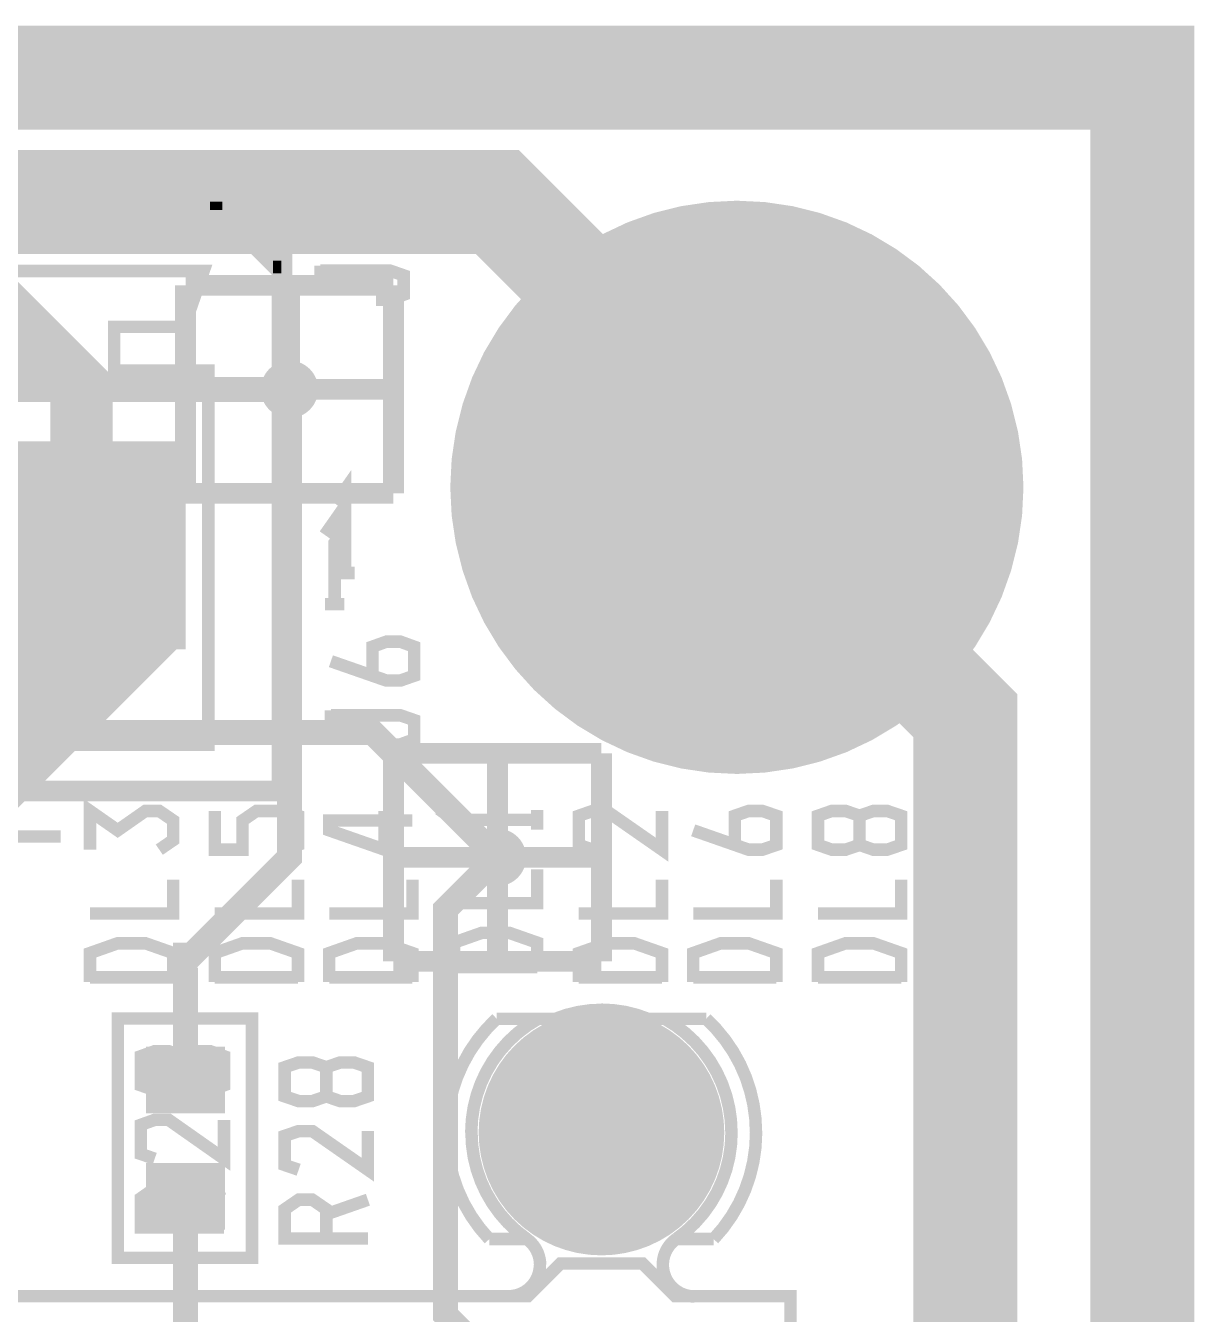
# Model space of a CAD drawing. Extents: x -1 to 101, y -64 to 41.
# Drawn here: x 86.31 to 100.58, y 24.9 to 40.63 of the extents above; entities that cross this region are included whole.
import ezdxf

# ---------------------------------------------------------------- set-up
doc = ezdxf.new("R2010")
doc.units = 0
doc.header["$MEASUREMENT"] = 0
doc.layers.get('0').update_dxf_attribs({"linetype": 'CONTINUOUS'})
for name, color, linetype in [('22-313-0_AST', 7, 'CONTINUOUS'), ('22-313-0_BOT', 7, 'CONTINUOUS'), ('22-313-0_DRD', 2, 'CONTINUOUS'), ('22-313-0_SMB', 4, 'CONTINUOUS'), ('22-313-0_SMT', 3, 'CONTINUOUS'), ('22-313-0_SPT', 5, 'CONTINUOUS'), ('22-313-0_SST', 10, 'CONTINUOUS'), ('22-313-0_TOP', 14, 'CONTINUOUS'), ('THRUHOLE_NPT', 12, 'CONTINUOUS'), ('THRUHOLE_TAP', 11, 'CONTINUOUS')]:
    doc.layers.add(name, color=color, linetype=linetype)

# ---------------------------------------------------------------- blocks, each defined once
blk = doc.blocks.new('ROUND_9')
at = {"const_width": 3.50012}
blk.add_lwpolyline([(-1.75006, 0, 1), (1.75006, 0, 1)], format="xyb", close=True, dxfattribs=at)
blk = doc.blocks.new('SQUARE_26')
blk.add_solid([(1.27, 1.27), (1.27, -1.27), (-1.27, 1.27), (-1.27, -1.27)])
blk = doc.blocks.new('ROUND_29')
at = {"const_width": 1.49987}
blk.add_lwpolyline([(-0.749934, 0, 1), (0.749934, 0, 1)], format="xyb", close=True, dxfattribs=at)
blk = doc.blocks.new('ROUND_47')
at = {"const_width": 0.35052}
blk.add_lwpolyline([(-0.17526, 0, 1), (0.17526, 0, 1)], format="xyb", close=True, dxfattribs=at)
blk = doc.blocks.new('ROUND_55')
at = {"const_width": 0.35052}
blk.add_lwpolyline([(-0.17526, 0, 1), (0.17526, 0, 1)], format="xyb", close=True, dxfattribs=at)
blk = doc.blocks.new('RECTANGLE_2')
blk.add_solid([(0.4826, 0.4064), (0.4826, -0.4064), (-0.4826, 0.4064), (-0.4826, -0.4064)])
blk = doc.blocks.new('ROUND_60')
at = {"const_width": 0.10033}
blk.add_lwpolyline([(-0.050164, 0, 1), (0.050164, 0, 1)], format="xyb", close=True, dxfattribs=at)
blk = doc.blocks.new('ROUND_11')
at = {"const_width": 0.59944}
blk.add_lwpolyline([(-0.29972, 0, 1), (0.29972, 0, 1)], format="xyb", close=True, dxfattribs=at)

msp = doc.modelspace()

# ---------------------------------------------------------------- linework, layer by layer
at = {"layer": '22-313-0_AST'}
for points, const_width in [([(0, 39.99992), (0, 0), (99.949, 0), (99.949, 39.99992), (0, 39.99992)], 1.27), ([(80.70088, 31.2928), (80.70088, 38.53688), (89.44356, 38.53688), (89.44356, 31.29026), (80.79994, 31.2928), (80.70088, 31.2928)], 0.254), ([(88.53678, 38.48608), (89.43594, 37.58692)], 0.1524), ([(89.43594, 38.48608), (88.53678, 38.48608)], 0.1524), ([(88.63838, 38.48608), (88.63838, 38.38448)], 0.1524), ([(88.77554, 38.48608), (88.77554, 38.24732)], 0.1524), ([(88.9127, 38.48608), (88.9127, 38.11016)], 0.1524), ([(89.04986, 38.48608), (89.04986, 37.973)], 0.1524), ([(89.18702, 38.48608), (89.18702, 37.83584)], 0.1524), ([(89.32418, 38.48608), (89.32418, 37.69868)], 0.1524), ([(89.43594, 38.48608), (89.43594, 37.58692)], 0.1524), ([(89.43594, 38.37432), (88.64854, 38.37432)], 0.1524), ([(89.43594, 38.23716), (88.7857, 38.23716)], 0.1524), ([(89.43594, 38.1), (88.92286, 38.1)], 0.1524), ([(89.43594, 37.96284), (89.06002, 37.96284)], 0.1524), ([(89.43594, 37.82568), (89.19718, 37.82568)], 0.1524), ([(89.43594, 37.68852), (89.33434, 37.68852)], 0.1524), ([(85.74024, 36.95954), (85.50402, 37.64026), (88.48598, 37.64026), (88.24976, 36.95954), (87.39378, 36.95954), (87.39378, 36.4236), (88.5444, 36.4236), (88.5444, 31.85668), (85.4456, 31.85668), (85.4456, 36.4236), (86.59368, 36.4236), (86.59368, 36.95954), (85.74024, 36.95954)], 0.1524), ([(90.21318, 33.95218), (90.21318, 34.96818), (90.0938, 34.798)], 0.1524), ([(87.09406, 34.38906), (87.39378, 34.68878), (86.59368, 34.68878), (86.89594, 34.38906), (87.09406, 34.38906), (87.09406, 34.19094), (86.89594, 34.19094), (86.89594, 34.38906)], 0.1524), ([(86.59368, 34.68878), (86.59368, 33.88868)], 0.1524), ([(87.39378, 33.88868), (87.39378, 34.68878)], 0.1524), ([(87.09406, 34.19094), (87.39378, 33.88868), (86.59368, 33.88868), (86.89594, 34.19094)], 0.1524), ([(90.33002, 33.95218), (90.0938, 33.95218)], 0.1524), ([(90.54846, 32.69742), (90.54846, 33.05302), (90.71864, 33.11398), (90.88882, 33.11398), (91.05646, 33.05302), (91.05646, 32.69742), (90.88882, 32.639), (90.71864, 32.639), (90.04046, 32.87522)], 0.1524), ([(90.04046, 32.27578), (90.04046, 32.03702)], 0.1524), ([(90.71864, 31.85922), (90.88882, 31.85922), (91.05646, 31.92018), (91.05646, 32.1564), (90.88882, 32.21482), (90.04046, 32.21482)], 0.1524), ([(87.4395, 28.5115), (87.4395, 25.5905), (89.0778, 25.5905), (89.0778, 28.5115), (87.4395, 28.5115)], 0.1524), ([(92.57284, 28.50896), (92.06484, 28.50896)], 0.1524), ([(92.57284, 28.50896), (94.11716, 28.50896)], 0.1524), ([(94.62516, 28.50896), (94.11716, 28.50896)], 0.1524), ([(88.2269, 28.05176), (88.05926, 28.11272), (87.88908, 28.11272), (87.7189, 28.05176), (87.7189, 27.69616), (87.88908, 27.63774), (88.05926, 27.63774), (88.2269, 27.69616), (88.2269, 28.05176), (88.39708, 28.11272), (88.56726, 28.11272), (88.7349, 28.05176), (88.7349, 27.69616), (88.56726, 27.63774), (88.39708, 27.63774), (88.2269, 27.69616)], 0.1524), ([(88.7349, 27.27452), (88.7349, 26.79954), (88.05926, 27.27452), (87.88908, 27.27452), (87.7189, 27.21356), (87.7189, 26.85796), (87.88908, 26.79954)], 0.1524), ([(88.2269, 25.96134), (88.2269, 26.31694), (88.05926, 26.43632), (87.88908, 26.43632), (87.7189, 26.31694), (87.7189, 25.96134), (88.7349, 25.96134)], 0.1524), ([(88.2269, 26.25852), (88.7349, 26.43632)], 0.1524), ([(91.97594, 25.8191), (92.4306, 25.8191)], 0.1524), ([(94.25686, 25.8191), (94.71406, 25.8191)], 0.1524), ([(92.20962, 25.1206), (92.44584, 25.1206), (92.84462, 25.51938), (93.84538, 25.51938), (94.24416, 25.1206), (94.48038, 25.1206), (95.65386, 25.1206), (95.65386, 22.01926)], 0.1524), ([(92.20962, 25.1206), (86.0552, 25.1206), (86.0552, 15.5194), (87.85606, 15.5194)], 0.1524)]:
    msp.add_lwpolyline(points, dxfattribs=dict(at, const_width=const_width))
at = {"layer": '22-313-0_AST', "const_width": 0.1524}
for points in [[(93.345, 28.61818, 0.0970804), (92.77926, 28.50729)], [(93.91142, 28.50896, 0.0970803), (93.345, 28.61998)], [(92.06484, 28.50896, 0.2095615), (91.45577, 27.11958)], [(92.57284, 28.50896, 0.2723337), (91.75496, 27.11958)], [(94.9325, 27.11958, 0.2723337), (94.11716, 28.50896)], [(95.23222, 27.11958, 0.2095615), (94.6238, 28.50748)], [(91.45524, 27.11958, 0.1922457), (91.97486, 25.81807)], [(91.7575, 27.11958, 0.2441804), (92.43191, 25.82096)], [(94.25686, 25.8191, 0.2445271), (94.93331, 27.11958)], [(94.71406, 25.8191, 0.1922457), (95.23327, 27.11958)], [(92.5957, 25.50414, 0.2444492), (92.43136, 25.82019)], [(94.25686, 25.8191, 0.2430229), (94.09417, 25.50414)], [(92.20962, 25.1206, 0.4142136), (92.59316, 25.50414)], [(94.0943, 25.50414, 0.4142136), (94.48038, 25.11806)]]:
    msp.add_lwpolyline(points, format="xyb", dxfattribs=at)
at = {"layer": '22-313-0_BOT'}
for points, const_width in [([(37.48532, 36.17468), (37.48532, 37.10432), (38.862, 38.481), (92.075, 38.481), (94.99854, 35.55492), (94.99854, 34.99866)], 1.27), ([(78.74, 36.195), (89.535, 36.195)], 0.3048), ([(94.99854, 4.99872), (94.99854, 5.08254), (97.79, 7.874), (97.79, 32.20974), (94.99854, 34.99866)], 1.27), ([(81.534, 32.004), (90.551, 32.004), (92.075, 30.48), (90.551, 32.004), (81.534, 32.004)], 0.3048)]:
    msp.add_lwpolyline(points, dxfattribs=dict(at, const_width=const_width))
at = {"layer": '22-313-0_DRD'}
for points, const_width in [([(0, 39.99992), (0, 0), (99.949, 0), (99.949, 39.99992), (0, 39.99992)], 1.27), ([(88.265, 37.465), (88.265, 34.925)], 0.254), ([(90.805, 37.465), (88.265, 37.465)], 0.254), ([(89.535, 37.465), (89.535, 34.925)], 0.254), ([(90.805, 34.925), (90.805, 37.465)], 0.254), ([(90.805, 36.195), (88.265, 36.195)], 0.254), ([(94.36354, 35.63366), (94.36354, 34.36366)], 0.254), ([(95.63354, 35.63366), (94.36354, 35.63366)], 0.254), ([(95.63354, 35.63366), (94.36354, 34.36366)], 0.254), ([(95.63354, 34.36366), (94.36354, 35.63366)], 0.254), ([(95.63354, 34.36366), (95.63354, 35.63366)], 0.254), ([(86.36, 34.925), (86.36, 34.29)], 0.254), ([(86.995, 34.925), (86.36, 34.925)], 0.254), ([(86.995, 33.655), (86.995, 34.925)], 0.254), ([(88.265, 34.925), (90.805, 34.925)], 0.254), ([(94.36354, 34.36366), (95.63354, 34.36366)], 0.254), ([(86.36, 34.29), (87.63, 34.29)], 0.254), ([(87.63, 34.29), (87.63, 33.655)], 0.254), ([(87.63, 33.655), (86.995, 33.655)], 0.254), ([(90.805, 31.75), (90.805, 29.21)], 0.254), ([(93.345, 31.75), (90.805, 31.75)], 0.254), ([(90.805, 31.75), (90.805, 29.21)], 0.254), ([(93.345, 31.75), (90.805, 31.75)], 0.254), ([(92.075, 31.75), (92.075, 29.21)], 0.254), ([(92.075, 31.75), (92.075, 29.21)], 0.254), ([(93.345, 29.21), (93.345, 31.75)], 0.254), ([(93.345, 29.21), (93.345, 31.75)], 0.254), ([(93.345, 30.48), (90.805, 30.48)], 0.254), ([(93.345, 30.48), (90.805, 30.48)], 0.254), ([(90.805, 29.21), (93.345, 29.21)], 0.254), ([(90.805, 29.21), (93.345, 29.21)], 0.254), ([(93.345, 27.75458), (93.345, 26.48458)], 0.254), ([(93.98, 27.11958), (92.71, 27.11958)], 0.254)]:
    msp.add_lwpolyline(points, dxfattribs=dict(at, const_width=const_width))
at = {"layer": '22-313-0_SST'}
for points, const_width in [([(80.90154, 38.58514), (80.70088, 38.58514), (80.70088, 31.29026), (89.44356, 31.29026), (89.44356, 38.53942), (89.39276, 38.58514), (80.90154, 38.58514)], 0.254), ([(88.53678, 38.48608), (89.43594, 37.58692)], 0.1524), ([(89.43594, 38.48608), (88.53678, 38.48608)], 0.1524), ([(88.63838, 38.48608), (88.63838, 38.38448)], 0.1524), ([(88.77554, 38.48608), (88.77554, 38.24732)], 0.1524), ([(88.9127, 38.48608), (88.9127, 38.11016)], 0.1524), ([(89.04986, 38.48608), (89.04986, 37.973)], 0.1524), ([(89.18702, 38.48608), (89.18702, 37.83584)], 0.1524), ([(89.32418, 38.48608), (89.32418, 37.69868)], 0.1524), ([(89.43594, 38.48608), (89.43594, 37.58692)], 0.1524), ([(90.42146, 38.12794), (90.42146, 38.48354), (90.59164, 38.5445), (90.76182, 38.5445), (90.92946, 38.48354), (90.92946, 38.12794), (90.76182, 38.06952), (90.59164, 38.06952), (89.91346, 38.30574)], 0.1524), ([(89.43594, 38.37432), (88.64854, 38.37432)], 0.1524), ([(89.43594, 38.23716), (88.7857, 38.23716)], 0.1524), ([(89.43594, 38.1), (88.92286, 38.1)], 0.1524), ([(89.43594, 37.96284), (89.06002, 37.96284)], 0.1524), ([(89.43594, 37.82568), (89.19718, 37.82568)], 0.1524), ([(89.43594, 37.68852), (89.33434, 37.68852)], 0.1524), ([(89.91346, 37.7063), (89.91346, 37.46754)], 0.1524), ([(85.74024, 36.95954), (85.50402, 37.64026), (88.48598, 37.64026), (88.24976, 36.95954), (87.39378, 36.95954), (87.39378, 36.4236), (88.5444, 36.4236), (88.5444, 31.85668), (85.4456, 31.85668), (85.4456, 36.4236), (86.59368, 36.4236), (86.59368, 36.95954), (85.74024, 36.95954)], 0.1524), ([(90.59164, 37.28974), (90.76182, 37.28974), (90.92946, 37.3507), (90.92946, 37.58692), (90.76182, 37.64534), (89.91346, 37.64534)], 0.1524), ([(90.08618, 33.57118), (90.08618, 34.58718), (89.9668, 34.417)], 0.1524), ([(87.09406, 34.38906), (87.39378, 34.68878), (86.59368, 34.68878), (86.89594, 34.38906), (87.09406, 34.38906), (87.09406, 34.19094), (86.89594, 34.19094), (86.89594, 34.38906)], 0.1524), ([(86.59368, 34.68878), (86.59368, 33.88868)], 0.1524), ([(87.39378, 33.88868), (87.39378, 34.68878)], 0.1524), ([(87.09406, 34.19094), (87.39378, 33.88868), (86.59368, 33.88868), (86.89594, 34.19094)], 0.1524), ([(90.20302, 33.57118), (89.9668, 33.57118)], 0.1524), ([(66.167, 31.115), (66.294, 30.988), (76.2, 30.988), (76.454, 30.734), (86.741, 30.734)], 0.1524), ([(87.94496, 30.57398), (88.11514, 30.69082), (88.11514, 30.92958), (87.94496, 31.04642), (87.77478, 31.04642), (87.43696, 30.8102), (87.09914, 31.04642), (87.09914, 30.57398)], 0.1524), ([(89.46896, 30.57398), (89.63914, 30.6324), (89.63914, 30.988), (89.46896, 31.04642), (89.13114, 31.04642), (88.96096, 30.92958), (88.96096, 30.57398), (88.62314, 30.57398), (88.62314, 31.04642)], 0.1524), ([(90.69578, 31.04642), (90.69578, 30.57398), (90.02014, 30.8102), (90.02014, 30.92958), (91.03614, 30.92958)], 0.1524), ([(92.56014, 30.9372), (91.54414, 30.9372), (91.71178, 30.81782)], 0.1524), ([(92.56014, 31.05658), (92.56014, 30.81782)], 0.1524), ([(94.08414, 31.04642), (94.08414, 30.57398), (93.40596, 31.04642), (93.23578, 31.04642), (93.06814, 30.988), (93.06814, 30.6324), (93.23578, 30.57398)], 0.1524), ([(94.97314, 30.6324), (94.97314, 30.988), (95.14078, 31.04642), (95.31096, 31.04642), (95.48114, 30.988), (95.48114, 30.6324), (95.31096, 30.57398), (95.14078, 30.57398), (94.46514, 30.8102)], 0.1524), ([(96.49714, 30.988), (96.32696, 31.04642), (96.15678, 31.04642), (95.98914, 30.988), (95.98914, 30.6324), (96.15678, 30.57398), (96.32696, 30.57398), (96.49714, 30.6324), (96.49714, 30.988), (96.66478, 31.04642), (96.83496, 31.04642), (97.00514, 30.988), (97.00514, 30.6324), (96.83496, 30.57398), (96.66478, 30.57398), (96.49714, 30.6324)], 0.1524), ([(92.56014, 30.33522), (92.56014, 29.9212), (91.54414, 29.9212)], 0.1524), ([(88.11514, 30.20822), (88.11514, 29.7942), (87.09914, 29.7942)], 0.1524), ([(89.63914, 30.20822), (89.63914, 29.7942), (88.62314, 29.7942)], 0.1524), ([(91.03614, 30.20822), (91.03614, 29.7942), (90.02014, 29.7942)], 0.1524), ([(94.08414, 30.20822), (94.08414, 29.7942), (93.06814, 29.7942)], 0.1524), ([(95.48114, 30.20822), (95.48114, 29.7942), (94.46514, 29.7942)], 0.1524), ([(97.00514, 30.20822), (97.00514, 29.7942), (95.98914, 29.7942)], 0.1524), ([(92.56014, 29.083), (92.56014, 29.4386), (92.21978, 29.55798), (91.88196, 29.55798), (91.54414, 29.4386), (91.54414, 29.083)], 0.1524), ([(88.11514, 28.956), (88.11514, 29.3116), (87.77478, 29.43098), (87.43696, 29.43098), (87.09914, 29.3116), (87.09914, 28.956)], 0.1524), ([(89.63914, 28.956), (89.63914, 29.3116), (89.29878, 29.43098), (88.96096, 29.43098), (88.62314, 29.3116), (88.62314, 28.956)], 0.1524), ([(91.03614, 28.956), (91.03614, 29.3116), (90.69578, 29.43098), (90.35796, 29.43098), (90.02014, 29.3116), (90.02014, 28.956)], 0.1524), ([(94.08414, 28.956), (94.08414, 29.3116), (93.74378, 29.43098), (93.40596, 29.43098), (93.06814, 29.3116), (93.06814, 28.956)], 0.1524), ([(95.48114, 28.956), (95.48114, 29.3116), (95.14078, 29.43098), (94.80296, 29.43098), (94.46514, 29.3116), (94.46514, 28.956)], 0.1524), ([(97.00514, 28.956), (97.00514, 29.3116), (96.66478, 29.43098), (96.32696, 29.43098), (95.98914, 29.3116), (95.98914, 28.956)], 0.1524), ([(92.56014, 29.14142), (91.54414, 29.14142)], 0.1524), ([(88.11514, 29.01442), (87.09914, 29.01442)], 0.1524), ([(89.63914, 29.01442), (88.62314, 29.01442)], 0.1524), ([(91.03614, 29.01442), (90.02014, 29.01442)], 0.1524), ([(94.08414, 29.01442), (93.06814, 29.01442)], 0.1524), ([(95.48114, 29.01442), (94.46514, 29.01442)], 0.1524), ([(97.00514, 29.01442), (95.98914, 29.01442)], 0.1524), ([(87.4395, 28.5115), (87.4395, 25.5905), (89.0778, 25.5905), (89.0778, 28.5115), (87.4395, 28.5115)], 0.1524), ([(92.57284, 28.50896), (92.06484, 28.50896)], 0.1524), ([(92.57284, 28.50896), (94.11716, 28.50896)], 0.1524), ([(94.62516, 28.50896), (94.11716, 28.50896)], 0.1524), ([(89.98458, 27.91714), (89.8144, 27.97556), (89.64676, 27.97556), (89.47658, 27.91714), (89.47658, 27.56154), (89.64676, 27.50312), (89.8144, 27.50312), (89.98458, 27.56154), (89.98458, 27.91714), (90.15476, 27.97556), (90.3224, 27.97556), (90.49258, 27.91714), (90.49258, 27.56154), (90.3224, 27.50312), (90.15476, 27.50312), (89.98458, 27.56154)], 0.1524), ([(90.49258, 27.13736), (90.49258, 26.66492), (89.8144, 27.13736), (89.64676, 27.13736), (89.47658, 27.07894), (89.47658, 26.72334), (89.64676, 26.66492)], 0.1524), ([(89.98458, 25.82672), (89.98458, 26.18232), (89.8144, 26.29916), (89.64676, 26.29916), (89.47658, 26.18232), (89.47658, 25.82672), (90.49258, 25.82672)], 0.1524), ([(89.98458, 26.12136), (90.49258, 26.29916)], 0.1524), ([(91.97594, 25.8191), (92.4306, 25.8191)], 0.1524), ([(94.25686, 25.8191), (94.71406, 25.8191)], 0.1524), ([(92.20962, 25.1206), (92.44584, 25.1206), (92.84462, 25.51938), (93.84538, 25.51938), (94.24416, 25.1206), (94.48038, 25.1206), (95.65386, 25.1206), (95.65386, 22.01926)], 0.1524), ([(92.20962, 25.1206), (86.0552, 25.1206), (86.0552, 15.5194), (87.85606, 15.5194)], 0.1524)]:
    msp.add_lwpolyline(points, dxfattribs=dict(at, const_width=const_width))
at = {"layer": '22-313-0_SST', "const_width": 0.1524}
for points in [[(93.345, 28.61818, 0.0970804), (92.77926, 28.50729)], [(93.91142, 28.50896, 0.0970803), (93.345, 28.61998)], [(92.06484, 28.50896, 0.2095615), (91.45577, 27.11958)], [(92.57284, 28.50896, 0.2723337), (91.75496, 27.11958)], [(94.9325, 27.11958, 0.2723337), (94.11716, 28.50896)], [(95.23222, 27.11958, 0.2095615), (94.6238, 28.50748)], [(91.45524, 27.11958, 0.1922457), (91.97486, 25.81807)], [(91.7575, 27.11958, 0.2441804), (92.43191, 25.82096)], [(94.25686, 25.8191, 0.2445271), (94.93331, 27.11958)], [(94.71406, 25.8191, 0.1922457), (95.23327, 27.11958)], [(92.5957, 25.50414, 0.2444492), (92.43136, 25.82019)], [(94.25686, 25.8191, 0.2430229), (94.09417, 25.50414)], [(92.20962, 25.1206, 0.4142136), (92.59316, 25.50414)], [(94.0943, 25.50414, 0.4142136), (94.48038, 25.11806)]]:
    msp.add_lwpolyline(points, format="xyb", dxfattribs=at)
at = {"layer": '22-313-0_TOP'}
for points, const_width in [([(86.995, 34.29), (86.995, 36.195), (85.6488, 37.5412), (76.835, 37.5412)], 0.762), ([(89.535, 36.195), (89.535, 30.48), (88.3412, 29.2862), (88.265, 29.2862), (88.265, 27.7622)], 0.3048), ([(83.185, 26.7462), (83.185, 29.845), (86.995, 33.655), (86.995, 34.29)], 2.54), ([(92.075, 30.48), (91.44, 29.845), (91.44, 24.892), (93.80474, 22.52726), (93.80474, 22.42058)], 0.3048), ([(88.265, 26.3398), (88.265, 22.45868), (88.30564, 22.42058)], 0.3048)]:
    msp.add_lwpolyline(points, dxfattribs=dict(at, const_width=const_width))

# ---------------------------------------------------------------- block references
at = {"layer": '22-313-0_BOT'}
for name, p in [('ROUND_9', (94.99854, 34.99866)), ('ROUND_47', (89.535, 36.195)), ('SQUARE_26', (86.995, 34.29)), ('ROUND_55', (92.075, 30.48)), ('ROUND_29', (93.345, 27.11958))]:
    msp.add_blockref(name, p, dxfattribs=at)
at = {"layer": '22-313-0_SMB'}
for name, p in [('ROUND_9', (94.99854, 34.99866)), ('SQUARE_26', (86.995, 34.29))]:
    msp.add_blockref(name, p, dxfattribs=at)
at = {"layer": '22-313-0_SMT'}
for name, p in [('ROUND_9', (94.99854, 34.99866)), ('SQUARE_26', (86.995, 34.29)), ('RECTANGLE_2', (88.265, 27.7622)), ('RECTANGLE_2', (88.265, 26.3398))]:
    msp.add_blockref(name, p, dxfattribs=at)
at = {"layer": '22-313-0_SPT'}
for p in [(88.265, 27.7622), (88.265, 26.3398)]:
    msp.add_blockref('RECTANGLE_2', p, dxfattribs=at)
at = {"layer": '22-313-0_TOP'}
for name, p in [('ROUND_9', (94.99854, 34.99866)), ('ROUND_47', (89.535, 36.195)), ('SQUARE_26', (86.995, 34.29)), ('ROUND_55', (92.075, 30.48)), ('ROUND_29', (93.345, 27.11958)), ('RECTANGLE_2', (88.265, 27.7622)), ('RECTANGLE_2', (88.265, 26.3398))]:
    msp.add_blockref(name, p, dxfattribs=at)
at = {"layer": 'THRUHOLE_NPT'}
msp.add_blockref('ROUND_29', (93.345, 27.11958), dxfattribs=at)
at = {"layer": 'THRUHOLE_TAP'}
for name, p in [('ROUND_29', (94.99854, 34.99866)), ('ROUND_60', (89.535, 36.195)), ('ROUND_11', (86.995, 34.29)), ('ROUND_60', (92.075, 30.48))]:
    msp.add_blockref(name, p, dxfattribs=at)

doc.saveas('drawing.dxf')
